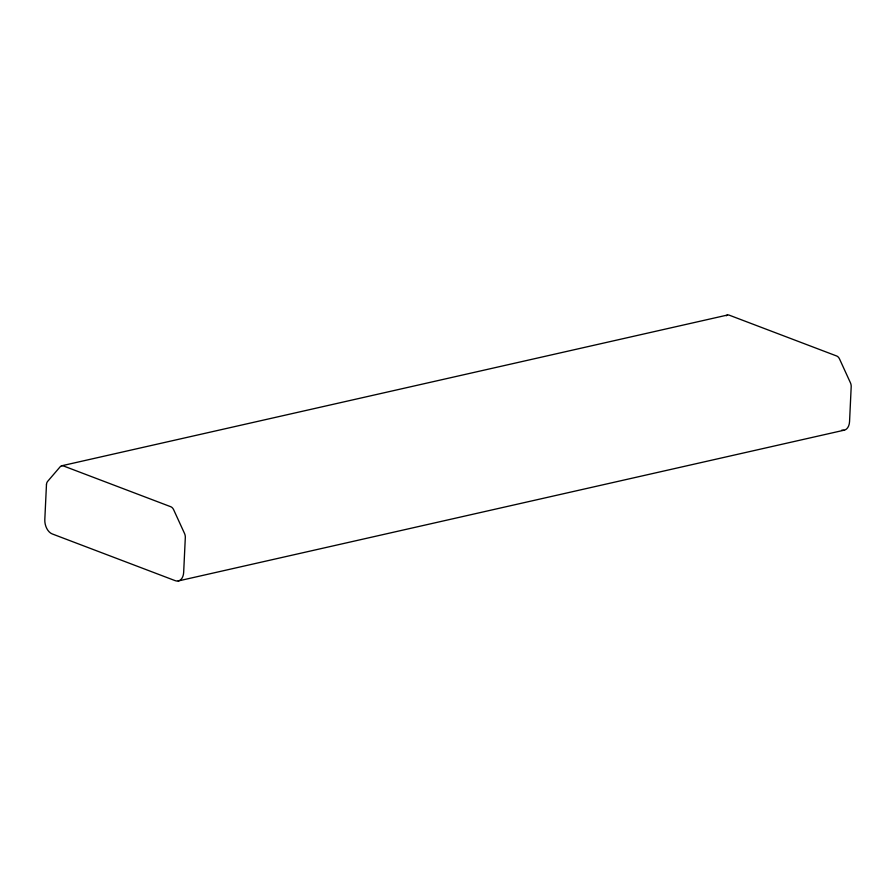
<?xml version="1.0" encoding="UTF-8"?>
<svg xmlns="http://www.w3.org/2000/svg" width="896" height="896" viewBox="0 0 896 896"><rect width="100%" height="100%" fill="white"/><g stroke="black" fill="none" stroke-linecap="round" stroke-linejoin="round"><path stroke-width="1.34" d="M61.645 465.786L727.53 315.022M178.158 580.978L844.043 430.214M841.792 430.136A11.917 7.694 77.2 0 0 849.554 421.568L851.189 386.792A5.958 3.853 77.2 0 0 850.382 382.682L839.574 359.061A5.958 3.853 77.2 0 0 836.674 355.992L729.187 315.146A5.958 3.853 77.2 0 0 726.264 315.784M46.458 484.781L44.811 519.557A11.917 7.694 77.2 0 0 52.214 533.926L175.202 580.664A11.917 7.694 77.2 0 0 183.669 572.32L185.315 537.555A5.958 3.853 77.2 0 0 184.509 533.445L173.69 509.824A5.958 3.853 77.2 0 0 170.8 506.744L63.314 465.898A5.958 3.853 77.2 0 0 60.234 466.704L47.611 481.421A5.958 3.853 77.2 0 0 46.458 484.781"/></g></svg>
